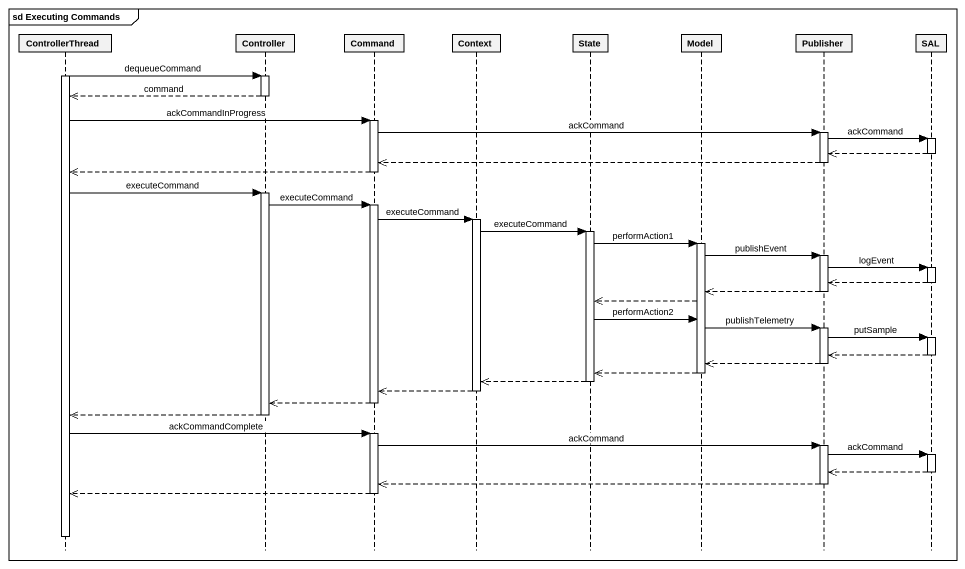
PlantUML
@startuml
mainframe sd Executing Commands
hide footbox
participant ControllerThread
participant Controller
participant Command
participant Context
participant "State" as State_
participant Model
participant Publisher
participant SAL

activate ControllerThread
ControllerThread -> Controller : dequeueCommand
activate Controller
Controller -->> ControllerThread : command
deactivate Controller
ControllerThread -> Command : ackCommandInProgress
activate Command
Command -> Publisher : ackCommand
activate Publisher
Publisher -> SAL : ackCommand
activate SAL
SAL -->> Publisher
deactivate SAL
Publisher -->> Command
deactivate Publisher
Command -->> ControllerThread
deactivate Command
ControllerThread -> Controller : executeCommand
activate Controller
Controller -> Command : executeCommand
activate Command
Command -> Context : executeCommand
activate Context
Context -> State_ : executeCommand
activate State_
State_ -> Model : performAction1
activate Model
Model -> Publisher : publishEvent
activate Publisher
Publisher -> SAL : logEvent
activate SAL
SAL -->> Publisher
deactivate SAL
Publisher -->> Model
deactivate Publisher
Model -->> State_
State_ -> Model : performAction2
Model -> Publisher : publishTelemetry
activate Publisher
Publisher -> SAL : putSample
activate SAL
SAL -->> Publisher
deactivate SAL
Publisher -->> Model
deactivate Publisher
Model -->> State_
deactivate Model
State_ -->> Context
deactivate State_
Context -->> Command
deactivate Context
Command -->> Controller
deactivate Command
Controller -->> ControllerThread
deactivate Controller
ControllerThread -> Command : ackCommandComplete
activate Command
Command -> Publisher : ackCommand
activate Publisher
Publisher -> SAL : ackCommand
activate SAL
SAL -->> Publisher
deactivate SAL
Publisher -->> Command
deactivate Publisher
Command -->> ControllerThread
deactivate Command
deactivate ControllerThread
@enduml
